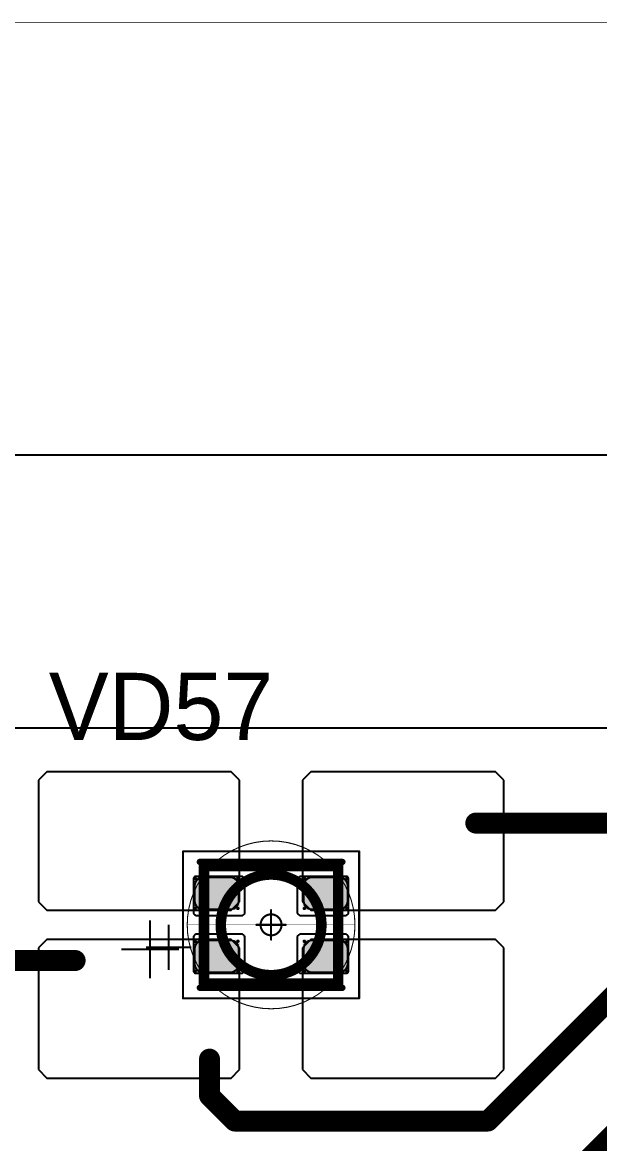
# Model space of a CAD drawing. Header units: millimetres. Extents: x 0 to 400, y 0 to 514.
# Drawn here: x 254.07 to 267.83, y 487.29 to 514.01 of the extents above; entities that cross this region are included whole.
import ezdxf

# ---------------------------------------------------------------- set-up
doc = ezdxf.new("R2010")
doc.units = ezdxf.units.MM
for name, color, linetype in [('Mechanical10', 56, 'Continuous'), ('Mechanical13', 56, 'Continuous'), ('Mechanical15', 56, 'Continuous'), ('Mechanical2', 216, 'Continuous'), ('TopLayer', 1, 'Continuous'), ('TopOverlay', 2, 'Continuous'), ('TopPaste', 8, 'Continuous'), ('TopSolder', 216, 'Continuous')]:
    doc.layers.add(name, color=color, linetype=linetype)

# ---------------------------------------------------------------- blocks, each defined once
blk = doc.blocks.new('E65F_298')
at = {"layer": 'Mechanical13'}
for p, q in [((2.441, 1.071), (2.441, 0)), ((1.905, 0.536), (2.976, 0.536))]:
    blk.add_line(p, q, dxfattribs=at)
at = {"layer": 'Mechanical13', "const_width": 0.25}
for points in [[(-1.6, 1.4), (-1.6, -1.4)], [(1.6, 1.4), (-1.6, 1.4)], [(1.6, 1.4), (1.6, -1.4)], [(1.6, -1.4), (-1.6, -1.4)]]:
    blk.add_lwpolyline(points, dxfattribs=at)
at = {"layer": 'Mechanical13'}
for points, const_width in [([(-1.663, 1.4, 1), (-1.538, 1.4, 1)], 0.125), ([(-1.663, 1.4, 1), (-1.538, 1.4, 1)], 0.125), ([(1.537, 1.4, 1), (1.662, 1.4, 1)], 0.125), ([(1.537, 1.4, 1), (1.662, 1.4, 1)], 0.125), ([(1.2, 0, 1), (-1.2, 0, 1)], 0.25), ([(-1.263, 0, 1), (-1.138, 0, 1)], 0.125), ([(1.137, 0, 1), (1.262, 0, 1)], 0.125), ([(-1.663, -1.4, 1), (-1.538, -1.4, 1)], 0.125), ([(-1.663, -1.4, 1), (-1.538, -1.4, 1)], 0.125), ([(1.537, -1.4, 1), (1.662, -1.4, 1)], 0.125), ([(1.537, -1.4, 1), (1.662, -1.4, 1)], 0.125)]:
    blk.add_lwpolyline(points, format="xyb", close=True, dxfattribs=dict(at, const_width=const_width))
at = {"layer": 'Mechanical15', "const_width": 0.05}
for points in [[(2.1, 1.75), (-2.1, 1.75)], [(-2.1, 1.75), (-2.1, -1.75)], [(2.1, 1.75), (2.1, -1.75)], [(0, 0.35), (0, -0.35)], [(0, 0.35), (0, -0.35)], [(0.35, 0), (-0.35, 0)], [(0.35, 0), (-0.35, 0)], [(2.1, -1.75), (-2.1, -1.75)]]:
    blk.add_lwpolyline(points, dxfattribs=at)
at = {"layer": 'Mechanical15'}
for points, const_width in [([(-2.113, 1.75, 1), (-2.088, 1.75, 1)], 0.025), ([(-2.113, 1.75, 1), (-2.088, 1.75, 1)], 0.025), ([(2.087, 1.75, 1), (2.112, 1.75, 1)], 0.025), ([(2.087, 1.75, 1), (2.112, 1.75, 1)], 0.025), ([(0.25, 0, 1), (-0.25, 0, 1)], 0.05), ([(0.25, 0, 1), (-0.25, 0, 1)], 0.05), ([(-0.013, 0.35, 1), (0.012, 0.35, 1)], 0.025), ([(-0.013, 0.35, 1), (0.012, 0.35, 1)], 0.025), ([(-0.363, 0, 1), (-0.338, 0, 1)], 0.025), ([(-0.363, 0, 1), (-0.338, 0, 1)], 0.025), ([(-0.263, 0, 1), (-0.238, 0, 1)], 0.025), ([(-0.263, 0, 1), (-0.238, 0, 1)], 0.025), ([(0.237, 0, 1), (0.262, 0, 1)], 0.025), ([(0.237, 0, 1), (0.262, 0, 1)], 0.025), ([(0.337, 0, 1), (0.362, 0, 1)], 0.025), ([(0.337, 0, 1), (0.362, 0, 1)], 0.025), ([(-0.013, -0.35, 1), (0.012, -0.35, 1)], 0.025), ([(-0.013, -0.35, 1), (0.012, -0.35, 1)], 0.025), ([(-2.113, -1.75, 1), (-2.088, -1.75, 1)], 0.025), ([(-2.113, -1.75, 1), (-2.088, -1.75, 1)], 0.025), ([(2.087, -1.75, 1), (2.112, -1.75, 1)], 0.025), ([(2.087, -1.75, 1), (2.112, -1.75, 1)], 0.025)]:
    blk.add_lwpolyline(points, format="xyb", close=True, dxfattribs=dict(at, const_width=const_width))
at = {"layer": 'TopLayer'}
for p, q in [((-5.35, 3.65), (-5.55, 3.45)), ((-0.95, 3.65), (-5.35, 3.65)), ((-5.35, 3.65), (-5.35, 3.65)), ((-0.75, 3.45), (-0.95, 3.65)), ((0.95, 3.65), (0.75, 3.45)), ((5.35, 3.65), (0.95, 3.65)), ((0.95, 3.65), (0.95, 3.65)), ((5.55, 3.45), (5.35, 3.65)), ((-5.55, 3.45), (-5.55, 3.45)), ((-5.55, 3.45), (-5.55, 0.55)), ((-0.75, 0.55), (-0.75, 3.45)), ((0.75, 3.45), (0.75, 3.45)), ((0.75, 3.45), (0.75, 0.55)), ((5.55, 0.55), (5.55, 3.45)), ((-5.55, 0.55), (-5.35, 0.35)), ((-0.95, 0.35), (-0.75, 0.55)), ((0.75, 0.55), (0.95, 0.35)), ((5.35, 0.35), (5.55, 0.55)), ((-5.35, 0.35), (-0.95, 0.35)), ((0.95, 0.35), (5.35, 0.35)), ((-5.35, -0.35), (-5.55, -0.55)), ((-0.95, -0.35), (-5.35, -0.35)), ((-5.35, -0.35), (-5.35, -0.35)), ((-0.75, -0.55), (-0.95, -0.35)), ((0.95, -0.35), (0.75, -0.55)), ((5.35, -0.35), (0.95, -0.35)), ((0.95, -0.35), (0.95, -0.35)), ((5.55, -0.55), (5.35, -0.35)), ((-5.55, -0.55), (-5.55, -0.55)), ((-5.55, -0.55), (-5.55, -3.45)), ((-0.75, -3.45), (-0.75, -0.55)), ((0.75, -0.55), (0.75, -0.55)), ((0.75, -0.55), (0.75, -3.45)), ((5.55, -3.45), (5.55, -0.55)), ((-5.55, -3.45), (-5.35, -3.65)), ((-0.95, -3.65), (-0.75, -3.45)), ((0.75, -3.45), (0.95, -3.65)), ((5.35, -3.65), (5.55, -3.45)), ((-5.35, -3.65), (-0.95, -3.65)), ((0.95, -3.65), (5.35, -3.65))]:
    blk.add_line(p, q, dxfattribs=at)
at = {"layer": 'TopLayer', "const_width": 0.04}
for points in [[(-1.83, 1.11, 1), (-1.79, 1.11, 1)], [(-0.81, 1.11, 1), (-0.77, 1.11, 1)], [(0.77, 1.11, 1), (0.81, 1.11, 1)], [(1.79, 1.11, 1), (1.83, 1.11, 1)], [(-1.83, 0.39, 1), (-1.79, 0.39, 1)], [(-0.81, 0.39, 1), (-0.77, 0.39, 1)], [(0.77, 0.39, 1), (0.81, 0.39, 1)], [(1.79, 0.39, 1), (1.83, 0.39, 1)], [(-1.83, -0.39, 1), (-1.79, -0.39, 1)], [(-0.81, -0.39, 1), (-0.77, -0.39, 1)], [(0.77, -0.39, 1), (0.81, -0.39, 1)], [(1.79, -0.39, 1), (1.83, -0.39, 1)], [(-1.83, -1.11, 1), (-1.79, -1.11, 1)], [(-0.81, -1.11, 1), (-0.77, -1.11, 1)], [(0.77, -1.11, 1), (0.81, -1.11, 1)], [(1.79, -1.11, 1), (1.83, -1.11, 1)]]:
    blk.add_lwpolyline(points, format="xyb", close=True, dxfattribs=at)
at = {"layer": 'TopLayer'}
for points in [[(-1.85, 1.11), (-1.85, 0.39), (-0.75, 1.11), (-0.75, 0.39)], [(-1.81, 1.15), (-1.81, 0.35), (-0.79, 1.15), (-0.79, 0.35)], [(0.75, 1.11), (0.75, 0.39), (1.85, 1.11), (1.85, 0.39)], [(0.79, 1.15), (0.79, 0.35), (1.81, 1.15), (1.81, 0.35)], [(-1.85, -0.39), (-1.85, -1.11), (-0.75, -0.39), (-0.75, -1.11)], [(-1.81, -0.35), (-1.81, -1.15), (-0.79, -0.35), (-0.79, -1.15)], [(0.75, -0.39), (0.75, -1.11), (1.85, -0.39), (1.85, -1.11)], [(0.79, -0.35), (0.79, -1.15), (1.81, -0.35), (1.81, -1.15)]]:
    blk.add_solid(points, dxfattribs=at)
at = {"layer": 'TopOverlay'}
for p, q in [((2.886, 1.271), (2.886, -0.1)), ((2.2, 0.586), (3.571, 0.586))]:
    blk.add_line(p, q, dxfattribs=at)
at = {"layer": 'TopOverlay', "const_width": 0.15}
for points in [[(1.7, 1.5), (-1.7, 1.5)], [(1.7, -1.5), (-1.7, -1.5)]]:
    blk.add_lwpolyline(points, dxfattribs=at)
at = {"layer": 'TopOverlay', "const_width": 0.075}
for points in [[(-1.738, 1.5, 1), (-1.663, 1.5, 1)], [(1.662, 1.5, 1), (1.737, 1.5, 1)], [(-1.738, -1.5, 1), (-1.663, -1.5, 1)], [(1.662, -1.5, 1), (1.737, -1.5, 1)]]:
    blk.add_lwpolyline(points, format="xyb", close=True, dxfattribs=at)
at = {"layer": 'TopPaste'}
for p, q in [((-1.773, 1.073), (-1.814, 1.011)), ((-1.711, 1.114), (-1.773, 1.073)), ((-1.638, 1.129), (-1.711, 1.114)), ((-0.963, 1.129), (-1.638, 1.129)), ((-0.889, 1.114), (-0.963, 1.129)), ((-0.827, 1.073), (-0.889, 1.114)), ((-0.786, 1.011), (-0.827, 1.073)), ((0.827, 1.073), (0.786, 1.011)), ((0.889, 1.114), (0.827, 1.073)), ((0.962, 1.129), (0.889, 1.114)), ((1.637, 1.129), (0.962, 1.129)), ((1.711, 1.114), (1.637, 1.129)), ((1.773, 1.073), (1.711, 1.114)), ((1.814, 1.011), (1.773, 1.073)), ((-1.814, 1.011), (-1.829, 0.938)), ((-1.829, 0.938), (-1.829, 0.563)), ((-0.771, 0.938), (-0.786, 1.011)), ((-0.771, 0.563), (-0.771, 0.938)), ((0.786, 1.011), (0.771, 0.938)), ((0.771, 0.938), (0.771, 0.563)), ((1.829, 0.938), (1.814, 1.011)), ((1.829, 0.563), (1.829, 0.938)), ((-1.829, 0.563), (-1.814, 0.489)), ((-0.786, 0.489), (-0.771, 0.563)), ((0.771, 0.563), (0.786, 0.489)), ((1.814, 0.489), (1.829, 0.563)), ((-1.814, 0.489), (-1.773, 0.427)), ((-1.773, 0.427), (-1.711, 0.386)), ((-1.711, 0.386), (-1.638, 0.371)), ((-1.638, 0.371), (-0.963, 0.371)), ((-0.963, 0.371), (-0.889, 0.386)), ((-0.889, 0.386), (-0.827, 0.427)), ((-0.827, 0.427), (-0.786, 0.489)), ((0.786, 0.489), (0.827, 0.427)), ((0.827, 0.427), (0.889, 0.386)), ((0.889, 0.386), (0.962, 0.371)), ((0.962, 0.371), (1.637, 0.371)), ((1.637, 0.371), (1.711, 0.386)), ((1.711, 0.386), (1.773, 0.427)), ((1.773, 0.427), (1.814, 0.489)), ((-1.814, -0.489), (-1.829, -0.563)), ((-1.773, -0.427), (-1.814, -0.489)), ((-1.711, -0.386), (-1.773, -0.427)), ((-1.638, -0.371), (-1.711, -0.386)), ((-0.963, -0.371), (-1.638, -0.371)), ((-0.889, -0.386), (-0.963, -0.371)), ((-0.827, -0.427), (-0.889, -0.386)), ((-0.786, -0.489), (-0.827, -0.427)), ((-0.771, -0.563), (-0.786, -0.489)), ((0.786, -0.489), (0.771, -0.563)), ((0.827, -0.427), (0.786, -0.489)), ((0.889, -0.386), (0.827, -0.427)), ((0.962, -0.371), (0.889, -0.386)), ((1.637, -0.371), (0.962, -0.371)), ((1.711, -0.386), (1.637, -0.371)), ((1.773, -0.427), (1.711, -0.386)), ((1.814, -0.489), (1.773, -0.427)), ((1.829, -0.563), (1.814, -0.489)), ((-1.829, -0.563), (-1.829, -0.938)), ((-0.771, -0.938), (-0.771, -0.563)), ((0.771, -0.563), (0.771, -0.938)), ((1.829, -0.938), (1.829, -0.563)), ((-1.829, -0.938), (-1.814, -1.011)), ((-1.814, -1.011), (-1.773, -1.073)), ((-0.827, -1.073), (-0.786, -1.011)), ((-0.786, -1.011), (-0.771, -0.938)), ((0.771, -0.938), (0.786, -1.011)), ((0.786, -1.011), (0.827, -1.073)), ((1.773, -1.073), (1.814, -1.011)), ((1.814, -1.011), (1.829, -0.938)), ((-1.773, -1.073), (-1.711, -1.114)), ((-1.711, -1.114), (-1.638, -1.129)), ((-1.638, -1.129), (-0.963, -1.129)), ((-0.963, -1.129), (-0.889, -1.114)), ((-0.889, -1.114), (-0.827, -1.073)), ((0.827, -1.073), (0.889, -1.114)), ((0.889, -1.114), (0.962, -1.129)), ((0.962, -1.129), (1.637, -1.129)), ((1.637, -1.129), (1.711, -1.114)), ((1.711, -1.114), (1.773, -1.073))]:
    blk.add_line(p, q, dxfattribs=at)
at = {"layer": 'TopSolder'}
for p, q in [((-1.842, 1.129), (-1.85, 1.111)), ((-1.85, 1.111), (-1.85, 1.101)), ((-1.85, 1.101), (-1.85, 1.101)), ((-1.85, 1.101), (-1.85, 0.301)), ((-1.828, 1.143), (-1.842, 1.129)), ((-1.81, 1.151), (-1.828, 1.143)), ((-1.8, 1.151), (-1.81, 1.151)), ((-0.7, 1.151), (-1.8, 1.151)), ((-0.685, 1.151), (-0.7, 1.151)), ((-0.7, 1.151), (-0.7, 1.151)), ((-0.658, 1.139), (-0.685, 1.151)), ((-0.636, 1.118), (-0.658, 1.139)), ((-0.625, 1.09), (-0.636, 1.118)), ((-0.625, 1.076), (-0.625, 1.09)), ((-0.625, 0.301), (-0.625, 1.076)), ((0.636, 1.118), (0.625, 1.09)), ((0.625, 1.09), (0.625, 1.076)), ((0.625, 1.076), (0.625, 1.076)), ((0.625, 1.076), (0.625, 0.301)), ((0.657, 1.139), (0.636, 1.118)), ((0.685, 1.151), (0.657, 1.139)), ((0.7, 1.151), (0.685, 1.151)), ((1.8, 1.151), (0.7, 1.151)), ((1.81, 1.151), (1.8, 1.151)), ((1.8, 1.151), (1.8, 1.151)), ((1.828, 1.143), (1.81, 1.151)), ((1.842, 1.129), (1.828, 1.143)), ((1.85, 1.111), (1.842, 1.129)), ((1.85, 1.101), (1.85, 1.111)), ((1.85, 0.301), (1.85, 1.101)), ((-1.85, 0.301), (-1.85, 0.286)), ((-1.85, 0.286), (-1.839, 0.258)), ((-0.636, 0.258), (-0.625, 0.286)), ((-0.625, 0.286), (-0.625, 0.301)), ((-0.625, 0.301), (-0.625, 0.301)), ((0.625, 0.301), (0.625, 0.286)), ((0.625, 0.286), (0.636, 0.258)), ((1.839, 0.258), (1.85, 0.286)), ((1.85, 0.286), (1.85, 0.301)), ((1.85, 0.301), (1.85, 0.301)), ((-1.839, 0.258), (-1.818, 0.237)), ((-1.818, 0.237), (-1.79, 0.226)), ((-1.79, 0.226), (-1.775, 0.226)), ((-1.775, 0.226), (-1.775, 0.226)), ((-1.775, 0.226), (-0.7, 0.226)), ((-0.7, 0.226), (-0.685, 0.226)), ((-0.685, 0.226), (-0.658, 0.237)), ((-0.658, 0.237), (-0.636, 0.258)), ((0.636, 0.258), (0.657, 0.237)), ((0.657, 0.237), (0.685, 0.226)), ((0.685, 0.226), (0.7, 0.226)), ((0.7, 0.226), (0.7, 0.226)), ((0.7, 0.226), (1.775, 0.226)), ((1.775, 0.226), (1.79, 0.226)), ((1.79, 0.226), (1.817, 0.237)), ((1.817, 0.237), (1.839, 0.258)), ((-1.839, -0.257), (-1.85, -0.285)), ((-1.818, -0.236), (-1.839, -0.257)), ((-1.79, -0.224), (-1.818, -0.236)), ((-1.775, -0.224), (-1.79, -0.224)), ((-0.7, -0.224), (-1.775, -0.224)), ((-0.685, -0.224), (-0.7, -0.224)), ((-0.7, -0.224), (-0.7, -0.224)), ((-0.658, -0.236), (-0.685, -0.224)), ((-0.636, -0.257), (-0.658, -0.236)), ((-0.625, -0.285), (-0.636, -0.257)), ((0.636, -0.257), (0.625, -0.285)), ((0.657, -0.236), (0.636, -0.257)), ((0.685, -0.224), (0.657, -0.236)), ((0.7, -0.224), (0.685, -0.224)), ((1.775, -0.224), (0.7, -0.224)), ((1.79, -0.224), (1.775, -0.224)), ((1.775, -0.224), (1.775, -0.224)), ((1.817, -0.236), (1.79, -0.224)), ((1.839, -0.257), (1.817, -0.236)), ((1.85, -0.285), (1.839, -0.257)), ((-1.85, -0.285), (-1.85, -0.299)), ((-1.85, -0.299), (-1.85, -0.299)), ((-1.85, -0.299), (-1.85, -1.099)), ((-0.625, -0.299), (-0.625, -0.285)), ((-0.625, -1.074), (-0.625, -0.299)), ((0.625, -0.285), (0.625, -0.299)), ((0.625, -0.299), (0.625, -0.299)), ((0.625, -0.299), (0.625, -1.074)), ((1.85, -0.299), (1.85, -0.285)), ((1.85, -1.099), (1.85, -0.299)), ((-1.85, -1.099), (-1.85, -1.109)), ((-1.85, -1.109), (-1.842, -1.128)), ((-1.842, -1.128), (-1.828, -1.142)), ((-1.828, -1.142), (-1.81, -1.149)), ((-1.81, -1.149), (-1.8, -1.149)), ((-1.8, -1.149), (-0.7, -1.149)), ((-1.8, -1.149), (-1.8, -1.149)), ((-0.7, -1.149), (-0.685, -1.149)), ((-0.685, -1.149), (-0.658, -1.138)), ((-0.658, -1.138), (-0.636, -1.117)), ((-0.636, -1.117), (-0.625, -1.089)), ((-0.625, -1.089), (-0.625, -1.074)), ((-0.625, -1.074), (-0.625, -1.074)), ((0.625, -1.074), (0.625, -1.089)), ((0.625, -1.089), (0.636, -1.117)), ((0.636, -1.117), (0.657, -1.138)), ((0.657, -1.138), (0.685, -1.149)), ((0.685, -1.149), (0.7, -1.149)), ((0.7, -1.149), (1.8, -1.149)), ((0.7, -1.149), (0.7, -1.149)), ((1.8, -1.149), (1.81, -1.149)), ((1.81, -1.149), (1.828, -1.142)), ((1.828, -1.142), (1.842, -1.128)), ((1.842, -1.128), (1.85, -1.109)), ((1.85, -1.109), (1.85, -1.099)), ((1.85, -1.099), (1.85, -1.099))]:
    blk.add_line(p, q, dxfattribs=at)

msp = doc.modelspace()

# ---------------------------------------------------------------- linework, layer by layer
at = {"layer": 'Mechanical10', "const_width": 0.01}
msp.add_lwpolyline([(0, 514), (400, 514)], dxfattribs=at)
at = {"layer": 'Mechanical2'}
for points, const_width in [([(262, 492.5, 1), (258, 492.5, 1)], 0.0254), ([(260, 494.5, 1), (260, 494.5, 1)], 0.0005), ([(257.994, 492.5, 1), (258.006, 492.5, 1)], 0.0127), ([(258, 492.5, 1), (258, 492.5, 1)], 0.0005), ([(261.994, 492.5, 1), (262.006, 492.5, 1)], 0.0127), ([(262, 492.5, 1), (262, 492.5, 1)], 0.0005), ([(260, 490.5, 1), (260, 490.5, 1)], 0.0005)]:
    msp.add_lwpolyline(points, format="xyb", close=True, dxfattribs=dict(at, const_width=const_width))
at = {"layer": 'Mechanical2', "const_width": 0.001}
for points in [[(260, 490.5), (260, 494.5)], [(258, 492.5), (262, 492.5)]]:
    msp.add_lwpolyline(points, dxfattribs=at)
at = {"layer": 'TopLayer'}
for p, q in [((126.2, 503.7), (272.275, 503.7)), ((269.488, 497.187), (129.112, 497.187))]:
    msp.add_line(p, q, dxfattribs=at)
at = {"layer": 'TopLayer', "const_width": 0.5}
for points in [[(264.882, 494.925), (270.373, 494.925)], [(253.377, 491.65), (255.327, 491.65)], [(267.448, 490.1), (268.848, 491.5)], [(267.4, 486.75), (271.95, 491.3)], [(265.173, 487.825), (267.448, 490.1)], [(258.532, 488.425), (258.532, 489.3)], [(258.532, 488.425), (259.132, 487.825)], [(259.132, 487.825), (265.173, 487.825)]]:
    msp.add_lwpolyline(points, dxfattribs=at)
at = {"layer": 'TopLayer', "const_width": 0.25}
for points in [[(264.757, 494.925, 1), (265.007, 494.925, 1)], [(255.202, 491.65, 1), (255.452, 491.65, 1)], [(267.323, 490.1, 1), (267.573, 490.1, 1)], [(267.323, 490.1, 1), (267.573, 490.1, 1)], [(258.407, 489.3, 1), (258.657, 489.3, 1)], [(258.407, 488.425, 1), (258.657, 488.425, 1)], [(258.407, 488.425, 1), (258.657, 488.425, 1)], [(259.007, 487.825, 1), (259.257, 487.825, 1)], [(259.007, 487.825, 1), (259.257, 487.825, 1)], [(265.048, 487.825, 1), (265.298, 487.825, 1)], [(265.048, 487.825, 1), (265.298, 487.825, 1)]]:
    msp.add_lwpolyline(points, format="xyb", close=True, dxfattribs=at)

# ---------------------------------------------------------------- block references
at = {"rotation": 180}
msp.add_blockref('E65F_298', (260, 492.5), dxfattribs=at)

# ---------------------------------------------------------------- texts
at = {"layer": 'TopOverlay'}
msp.add_text('VD57', height=1.6, dxfattribs=at).set_placement((254.7, 496.906))

doc.saveas('drawing.dxf')
